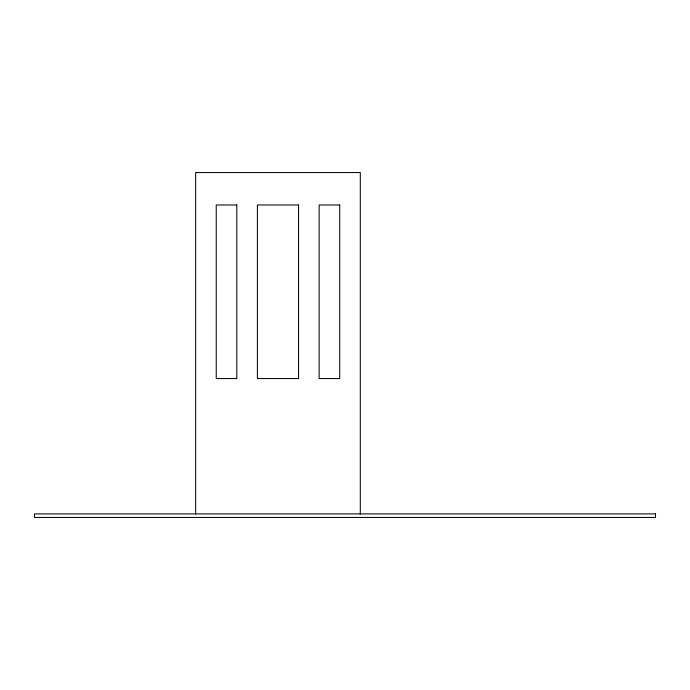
<?xml version="1.0" encoding="UTF-8"?>
<svg xmlns="http://www.w3.org/2000/svg" width="690" height="690" viewBox="0 0 690 690"><rect width="100%" height="100%" fill="white"/><g stroke="black" fill="none" stroke-linecap="round" stroke-linejoin="round"><path stroke-width="1.03" d="M360.301 514.205L360.301 172.56L195.65 172.56L195.65 514.205M236.817 204.982L216.237 204.982L216.237 378.569L236.817 378.569L236.817 204.982M298.563 204.982L257.396 204.982L257.396 378.569L298.563 378.569L298.563 204.982M339.721 204.982L319.142 204.982L319.142 378.569L339.721 378.569L339.721 204.982M655.5 513.903L34.5 513.903L34.5 517.44L655.5 517.44L655.5 513.903"/></g></svg>
